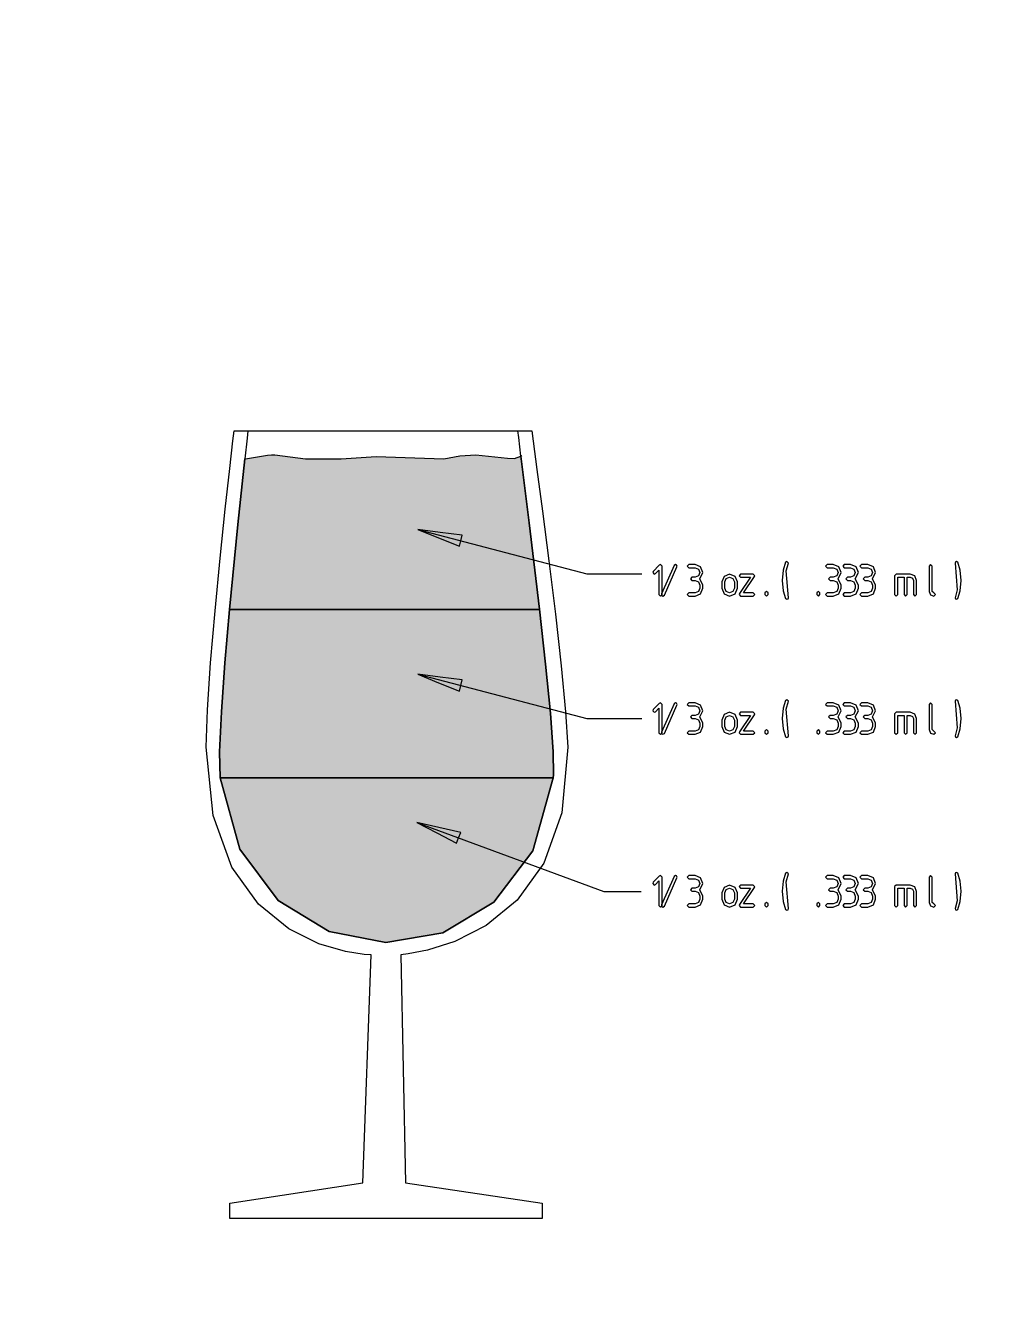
# Model space of a CAD drawing. Header units: metres. Extents: x 0 to 16.5, y 0 to 11.5.
# Drawn here: x 9.955 to 11.524, y 2.163 to 4.237 of the extents above; entities that cross this region are included whole.
import ezdxf

# ---------------------------------------------------------------- set-up
doc = ezdxf.new("R2010")
doc.units = ezdxf.units.M
for name, color, linetype in [('creme de yvette', 171, 'Continuous'), ('fresh cream', 141, 'Continuous'), ('grenadine', 40, 'Continuous'), ('tonic', 63, 'Continuous')]:
    doc.layers.add(name, color=color, linetype=linetype)

msp = doc.modelspace()

# ---------------------------------------------------------------- hatches: boundary and pattern name
h = msp.add_hatch()
h.set_pattern_fill('AR-CONC', color=256, scale=0.0007, style=0)
h.set_pattern_definition([(50, (2.31049, 0.84261), (0.1275293, -0.0111574), [0.013335, -0.146685]), (355, (2.31049, 0.84261), (-0.02467, 0.1337397), [0.010668, -0.117348]), (100.451, (2.32112, 0.84168), (0.1028598, 0.1225817), [0.011333, -0.124663]), (46.1842, (2.31049, 0.87817), (0.1897553, -0.0294296), [0.0200025, -0.2200275]), (96.6356, (2.3263, 0.87572), (0.166183, 0.173198), [0.0169995, -0.1869945]), (351.184, (2.31049, 0.87817), (0.1661832, 0.1731976), [0.016002, -0.176022]), (21, (2.32827, 0.86928), (0.1061304, -0.0715859), [0.013335, -0.146685]), (326, (2.32827, 0.86928), (0.0432614, 0.1289316), [0.010668, -0.117348]), (71.4514, (2.33711, 0.86332), (0.1493915, 0.057346), [0.011333, -0.124663]), (37.5, (2.31049, 0.84261), (0.00216202, 0.05918853), [0, -0.1159256, 0, -0.119126, 0, -0.1177925]), (7.5, (2.31049, 0.84261), (0.04677376, 0.0701264), [0, -0.0679196, 0, -0.1132586, 0, -0.0448945]), (327.5, (2.27084, 0.84261), (0.09491342, -0.00401012), [0, -0.04445, 0, -0.138684, 0, -0.184023]), (317.5, (2.25306, 0.84261), (0.1036904, 0.01779854), [0, -0.057785, 0, -0.0921004, 0, -0.130683])])
h.paths.add_polyline_path([(13.8208, 3.7266), (13.4233, 3.7266), (13.4233, 3.5566), (13.8208, 3.5566)])
h.paths.add_polyline_path([(3.0762, 1.2703), (3.0756, 1.2705), (3.0569, 1.2658), (3.0362, 1.2666), (2.949, 1.2715), (2.9053, 1.2699), (2.8613, 1.2652), (2.6755, 1.2691), (2.5787, 1.265), (2.481, 1.2652), (2.3964, 1.2718), (2.383, 1.2726), (2.3695, 1.2734), (2.3492, 1.2718), (2.3159, 1.2652), (2.3105, 1.2644), (2.373, 0.8426), (2.4879, 0.8426), (2.4444, 0.8844), (2.4768, 1.0338), (2.6259, 1.0745), (2.5902, 0.9283), (2.6609, 0.8602), (2.7675, 0.9261), (2.9002, 0.847), (2.9002, 0.8426), (3.0065, 0.8426)])
h.paths.add_polyline_path([(2.4649, 0.9893), (2.4299, 0.9981), (2.3948, 1.0069), (2.3983, 1.0156), (2.4017, 1.0242), (2.4333, 1.0068)], flags=16)
edge = h.paths.add_edge_path()
edge.add_line((7.1649, 3.5007), (7.1955, 3.5073))
edge.add_line((7.1955, 3.5073), (7.2142, 3.5089))
edge.add_line((7.2142, 3.5089), (7.2267, 3.5081))
edge.add_line((7.2267, 3.5081), (7.239, 3.5073))
edge.add_line((7.239, 3.5073), (7.3169, 3.5007))
edge.add_line((7.3169, 3.5007), (7.4069, 3.5006))
edge.add_line((7.4069, 3.5006), (7.496, 3.5047))
edge.add_line((7.496, 3.5047), (7.667, 3.5007))
edge.add_line((7.667, 3.5007), (7.7075, 3.5054))
edge.add_line((7.7075, 3.5054), (7.7479, 3.507))
edge.add_line((7.7479, 3.507), (7.8282, 3.5021))
edge.add_line((7.8282, 3.5021), (7.8461, 3.5014))
edge.add_line((7.8461, 3.5014), (7.8629, 3.5051))
edge.add_line((7.8629, 3.5051), (7.8643, 3.5061))
at = {"layer": 'creme de yvette'}
h = msp.add_hatch(dxfattribs=at)
h.set_pattern_fill('ZIGZAG', color=256, scale=0.0085, style=0)
h.set_pattern_definition([(0, (19.297274, 6.429678), (0.0269875, 0.0269875), [0.0269875, -0.0269875]), (90, (19.324261, 6.429678), (-0.0269875, 0.0269875), [0.0269875, -0.0269875])])
h.paths.add_polyline_path([(10.6548, 3.4083), (10.6526, 3.3996), (10.619, 3.413), (10.5855, 3.4264), (10.6214, 3.422), (10.6572, 3.4176), (10.6548, 3.4083), (10.772, 3.3776), (10.7649, 3.4374), (10.7516, 3.5443), (10.7413, 3.5407), (10.7298, 3.5415), (10.6788, 3.5464), (10.6532, 3.5448), (10.6276, 3.5401), (10.5189, 3.5441), (10.4622, 3.54), (10.405, 3.5401), (10.3556, 3.5467), (10.3504, 3.5467), (10.3438, 3.5459), (10.3313, 3.5439), (10.3085, 3.5401), (10.3074, 3.5402), (10.2963, 3.4344), (10.2831, 3.2981), (10.7805, 3.2981), (10.7815, 3.2983), (10.772, 3.3776)])
h.paths.add_polyline_path([(10.6548, 3.4083), (10.5855, 3.4264), (10.619, 3.413), (10.6526, 3.3996)], flags=17)
h.paths.add_polyline_path([(10.6572, 3.4176), (10.6214, 3.422), (10.5855, 3.4264), (10.6548, 3.4083), (10.6549, 3.4086)], flags=17)
h.paths.add_polyline_path([(15.4997, 7.7724), (15.1024, 7.7724), (15.1024, 7.6024), (15.4997, 7.6024)])
h.paths.add_polyline_path([(9.1256, 3.1245), (9.1237, 3.1155), (9.0896, 3.1271), (9.0554, 3.1387), (9.0914, 3.1362), (9.1274, 3.1338), (9.1256, 3.1245), (9.2534, 3.0986), (9.2468, 3.1721), (8.7243, 3.1721), (8.72, 3.1006), (8.7189, 3.0466), (9.2562, 3.0466), (9.2534, 3.0984), (9.2534, 3.0986)])
h.paths.add_polyline_path([(9.1274, 3.1338), (9.0914, 3.1362), (9.0554, 3.1387), (9.1256, 3.1245), (9.1257, 3.1246)], flags=17)
h.paths.add_polyline_path([(9.1256, 3.1245), (9.0554, 3.1387), (9.0896, 3.1271), (9.1237, 3.1155)], flags=17)
at = {"layer": 'fresh cream'}
h = msp.add_hatch(dxfattribs=at)
h.set_pattern_fill('ZIGZAG', color=256, scale=0.01, angle=45, style=0)
h.set_pattern_definition([(45, (0.762912, 3.02701), (3e-18, 0.04490128), [0.03175, -0.03175]), (135, (0.785363, 3.04946), (-0.04490128, 3e-18), [0.03175, -0.03175])])
h.paths.add_polyline_path([(15.4997, 6.3445), (15.1024, 6.3445), (15.1024, 6.1745), (15.4997, 6.1745)])
h.paths.add_polyline_path([(10.6548, 3.1755), (10.6526, 3.1668), (10.619, 3.1802), (10.5855, 3.1937), (10.6214, 3.1893), (10.6572, 3.1848), (10.6548, 3.1755), (10.7982, 3.138), (10.7911, 3.2102), (10.7815, 3.2981), (10.2831, 3.2981), (10.2756, 3.212), (10.2699, 3.1333), (10.267, 3.0692), (10.2678, 3.027), (10.8034, 3.027), (10.804, 3.0322), (10.8036, 3.069), (10.7989, 3.131), (10.7982, 3.138)])
h.paths.add_polyline_path([(10.6548, 3.1755), (10.5855, 3.1937), (10.619, 3.1802), (10.6526, 3.1668)], flags=17)
h.paths.add_polyline_path([(10.6572, 3.1848), (10.6214, 3.1893), (10.5855, 3.1937), (10.6548, 3.1755), (10.6549, 3.1758)], flags=17)
h.paths.add_polyline_path([(1.0286, 5.5181), (1.0263, 5.5195), (0.9958, 5.5389), (1.0302, 5.528), (1.0353, 5.5264), (1.0871, 5.5911), (0.7629, 5.5911), (0.924, 5.3876)])
h.paths.add_polyline_path([(1.0302, 5.528), (0.9958, 5.5389), (1.0318, 5.5221), (1.0353, 5.5264)], flags=17)
h.paths.add_polyline_path([(0.9958, 5.5389), (1.0263, 5.5195), (1.0286, 5.5181), (1.0318, 5.5221)], flags=17)
h.paths.add_polyline_path([(9.0314, 10.2802), (8.7516, 10.2802), (8.8907, 10.1044), (8.9654, 10.1978), (8.9629, 10.1989), (8.9591, 10.1905), (8.9283, 10.2094), (8.8976, 10.2283), (8.9322, 10.2179), (8.9667, 10.2075), (8.9629, 10.1989), (8.9654, 10.1978)])
h.paths.add_polyline_path([(8.9667, 10.2075), (8.9322, 10.2179), (8.8976, 10.2283), (8.9629, 10.1989)], flags=17)
h.paths.add_polyline_path([(8.9629, 10.1989), (8.9667, 10.2075), (8.9322, 10.2179), (8.8976, 10.2283), (8.9283, 10.2094), (8.9591, 10.1905)], flags=17)
at = {"layer": 'grenadine'}
h = msp.add_hatch(dxfattribs=at)
h.set_pattern_fill('SQUARE', color=256, scale=0.0075, angle=45, style=0)
h.set_pattern_definition([(45, (20.76587, 6.019614), (-0.01683798, 0.01683798), [0.0238125, -0.0238125]), (135, (20.76587, 6.019614), (-0.01683798, -0.01683798), [0.0238125, -0.0238125])])
h.paths.add_polyline_path([(9.1738, 2.8426), (9.1148, 2.8644), (9.1115, 2.8556), (9.0795, 2.8724), (9.0476, 2.8892), (9.0828, 2.8811), (9.118, 2.8731), (9.1148, 2.8644), (9.1738, 2.8426), (9.182, 2.8496), (9.2261, 2.9182), (9.2238, 2.9182), (8.749, 2.9182), (8.7929, 2.8507), (8.8503, 2.8021), (8.9166, 2.7727), (8.9874, 2.7625), (9.0582, 2.7719), (9.1246, 2.8008)])
h.paths.add_polyline_path([(9.1148, 2.8644), (9.118, 2.8731), (9.0828, 2.8811), (9.0476, 2.8892), (9.0795, 2.8724), (9.1115, 2.8556)], flags=17)
h.paths.add_polyline_path([(9.118, 2.8731), (9.0828, 2.8811), (9.0476, 2.8892), (9.1148, 2.8644)], flags=16)
h.paths.add_polyline_path([(10.6513, 2.9308), (10.6513, 2.9307), (10.6481, 2.922), (10.6161, 2.9387), (10.5842, 2.9555), (10.6194, 2.9475), (10.6546, 2.9395), (10.6513, 2.9308), (10.7568, 2.8919), (10.7705, 2.91), (10.8034, 3.027), (10.2678, 3.027), (10.2997, 2.9126), (10.3614, 2.8301), (10.4429, 2.78), (10.5344, 2.7626), (10.6261, 2.7782), (10.7081, 2.8273), (10.7568, 2.8919)])
h.paths.add_polyline_path([(10.6513, 2.9308), (10.5842, 2.9555), (10.6161, 2.9387), (10.6481, 2.922)], flags=17)
h.paths.add_polyline_path([(10.6194, 2.9475), (10.5842, 2.9555), (10.6513, 2.9308), (10.6546, 2.9395)], flags=17)
h.paths.add_polyline_path([(12.4804, 3.3315), (12.4783, 3.397), (11.7778, 3.397), (11.7764, 3.3348), (11.7757, 3.2805), (11.776, 3.2368), (11.7774, 3.2059), (11.7805, 3.1792), (12.4771, 3.1792), (12.4806, 3.2062), (12.4817, 3.233), (12.4816, 3.2735), (12.467, 3.2801), (12.4632, 3.2717), (12.4324, 3.2906), (12.4017, 3.3095), (12.4362, 3.2991), (12.4708, 3.2886), (12.467, 3.2801), (12.4816, 3.2735), (12.4816, 3.2758)])
h.paths.add_polyline_path([(12.4362, 3.2991), (12.4017, 3.3095), (12.467, 3.2801), (12.4708, 3.2886)], flags=16)
h.paths.add_polyline_path([(12.4708, 3.2886), (12.4362, 3.2991), (12.4017, 3.3095), (12.4324, 3.2906), (12.4632, 3.2717), (12.467, 3.2801)], flags=17)
h.paths.add_polyline_path([(13.8208, 8.0104), (13.4233, 8.0104), (13.4233, 7.8404), (13.8208, 7.8404)])
at = {"layer": 'tonic'}
h = msp.add_hatch(dxfattribs=at)
h.set_pattern_fill('TRIANG', color=256, scale=0.01, angle=135, style=0)
h.set_pattern_definition([(195, (15.931805, 4.46975), (-0.0246525, -0.0920044), [0.047625, -0.047625]), (255, (15.931805, 4.46975), (0.0673519, -0.0673519), [0.047625, -0.047625]), (135, (15.91948, 4.42374), (-0.0920044, -0.0246525), [0.047625, -0.047625])])
h.paths.add_polyline_path([(13.8208, 3.7266), (13.4233, 3.7266), (13.4233, 3.5566), (13.8208, 3.5566)])
h.paths.add_polyline_path([(3.0762, 1.2703), (3.0756, 1.2705), (3.0569, 1.2658), (3.0362, 1.2666), (2.949, 1.2715), (2.9053, 1.2699), (2.8613, 1.2652), (2.6755, 1.2691), (2.5787, 1.265), (2.481, 1.2652), (2.3964, 1.2718), (2.383, 1.2726), (2.3695, 1.2734), (2.3492, 1.2718), (2.3159, 1.2652), (2.3105, 1.2644), (2.373, 0.8426), (2.4879, 0.8426), (2.4444, 0.8844), (2.4768, 1.0338), (2.6259, 1.0745), (2.5902, 0.9283), (2.6609, 0.8602), (2.7675, 0.9261), (2.9002, 0.847), (2.9002, 0.8426), (3.0065, 0.8426)])
h.paths.add_polyline_path([(2.4649, 0.9893), (2.4299, 0.9981), (2.3948, 1.0069), (2.3983, 1.0156), (2.4017, 1.0242), (2.4333, 1.0068)], flags=16)
h.paths.add_polyline_path([(2.6259, 1.0745), (2.4768, 1.0338), (2.4444, 0.8844), (2.5902, 0.9283)], flags=17)
h.paths.add_polyline_path([(2.5902, 0.9283), (2.4444, 0.8844), (2.4879, 0.8426), (2.6374, 0.8426), (2.6374, 0.8457), (2.6609, 0.8602)], flags=17)
h.paths.add_polyline_path([(2.6609, 0.8602), (2.6374, 0.8457), (2.6429, 0.8426), (2.6792, 0.8426)], flags=17)
h.paths.add_polyline_path([(2.7252, 0.9), (2.6609, 0.8602), (2.6792, 0.8426), (2.7112, 0.8426)], flags=17)
h.paths.add_polyline_path([(2.7675, 0.9261), (2.7252, 0.9), (2.7112, 0.8426), (2.8928, 0.8426), (2.9002, 0.847)], flags=17)
h.paths.add_polyline_path([(2.3983, 1.0156), (2.3948, 1.0069), (2.4299, 0.9981), (2.4649, 0.9893)], flags=0)
h.paths.add_polyline_path([(2.4017, 1.0242), (2.3983, 1.0156), (2.4649, 0.9893), (2.4333, 1.0068)], flags=0)
edge = h.paths.add_edge_path()
edge.add_line((7.8114, 2.8493), (7.8629, 3.5051))
edge.add_line((7.8629, 3.5051), (7.8651, 3.5332))
edge.add_line((7.2046, 2.8492), (7.8114, 2.8492))
edge.add_line((7.8114, 2.8492), (7.8116, 2.8492))
edge.add_line((7.1607, 3.5332), (7.1628, 3.5005))
edge.add_line((7.1628, 3.5005), (7.2046, 2.8492))
edge.add_line((7.1649, 3.5007), (7.1955, 3.5073))
edge.add_line((7.1955, 3.5073), (7.2142, 3.5089))
edge.add_line((7.2142, 3.5089), (7.2267, 3.5081))
edge.add_line((7.2267, 3.5081), (7.239, 3.5073))
edge.add_line((7.239, 3.5073), (7.3169, 3.5007))
edge.add_line((7.3169, 3.5007), (7.4069, 3.5006))
edge.add_line((7.4069, 3.5006), (7.496, 3.5047))
edge.add_line((7.496, 3.5047), (7.667, 3.5007))
edge.add_line((7.667, 3.5007), (7.7075, 3.5054))
edge.add_line((7.7075, 3.5054), (7.7479, 3.507))
edge.add_line((7.7479, 3.507), (7.8282, 3.5021))
edge.add_line((7.8282, 3.5021), (7.8461, 3.5014))
edge.add_line((7.8461, 3.5014), (7.8629, 3.5051))
edge.add_line((7.8629, 3.5051), (7.8643, 3.5061))

# ---------------------------------------------------------------- linework, layer by layer
for points in [[(10.7465, 3.5853), (10.7688, 3.5853), (10.7711, 3.5684), (10.7773, 3.5228), (10.7862, 3.4562), (10.7964, 3.3763), (10.8069, 3.2906), (10.8162, 3.2071), (10.8232, 3.1332), (10.8267, 3.0768), (10.8175, 2.9707), (10.7883, 2.8898), (10.7454, 2.8307), (10.6956, 2.7899), (10.6453, 2.7642), (10.6013, 2.75), (10.57, 2.744), (10.5582, 2.7427), (10.5657, 2.376), (10.7855, 2.3433), (10.7855, 2.3184), (10.2836, 2.3184), (10.2836, 2.3433), (10.4971, 2.376), (10.5108, 2.7427), (10.4993, 2.7434), (10.4693, 2.7479), (10.4268, 2.7603), (10.3781, 2.7844), (10.3294, 2.8243), (10.2869, 2.8836), (10.2568, 2.9665), (10.2454, 3.0768), (10.2473, 3.1367), (10.2524, 3.2122), (10.2596, 3.296), (10.2678, 3.3807), (10.276, 3.4594), (10.2832, 3.5245), (10.2882, 3.5689), (10.2902, 3.5853), (10.3124, 3.5853), (10.7465, 3.5853)], [(10.7815, 3.2983), (10.7805, 3.2981), (10.2831, 3.2981), (10.2963, 3.4344), (10.3074, 3.5402), (10.3085, 3.5401), (10.3313, 3.5439), (10.3438, 3.5459), (10.3504, 3.5467), (10.3556, 3.5467), (10.405, 3.5401), (10.4622, 3.54), (10.5189, 3.5441), (10.6276, 3.5401), (10.6532, 3.5448), (10.6788, 3.5464), (10.7298, 3.5415), (10.7413, 3.5407), (10.7516, 3.5443), (10.7649, 3.4374), (10.7815, 3.2983)], [(10.6549, 3.4086), (10.6572, 3.4176), (10.6214, 3.422), (10.5855, 3.4264), (10.619, 3.413), (10.6526, 3.3996), (10.6549, 3.4086)], [(10.6549, 3.4086), (10.6572, 3.4176), (10.6214, 3.422), (10.5855, 3.4264), (10.619, 3.413), (10.6526, 3.3996), (10.6549, 3.4086)], [(10.9735, 3.3219), (10.976, 3.3194), (10.9785, 3.3219), (10.9785, 3.3675), (10.976, 3.3701), (10.974, 3.369), (10.9641, 3.3592), (10.9634, 3.3573), (10.9659, 3.3548), (10.9677, 3.3556), (10.9735, 3.3614), (10.9735, 3.3219)], [(10.978, 3.3202), (10.9798, 3.3194), (10.9821, 3.3209), (11.0023, 3.3665), (11.0025, 3.3675), (11.0018, 3.3694), (11, 3.3701), (10.9977, 3.3685), (10.9775, 3.323), (10.9773, 3.3219), (10.978, 3.3202)], [(11.0369, 3.3426), (11.0392, 3.3372), (11.0392, 3.3321), (11.0369, 3.3267), (11.0315, 3.3245), (11.0214, 3.3245), (11.0189, 3.3219), (11.0214, 3.3194), (11.0315, 3.3194), (11.0405, 3.3231), (11.0442, 3.3321), (11.0442, 3.3372), (11.0392, 3.3473), (11.0442, 3.3574), (11.0405, 3.3664), (11.0315, 3.3701), (11.0214, 3.3701), (11.0189, 3.3675), (11.0214, 3.365), (11.0315, 3.365), (11.0369, 3.3628), (11.0392, 3.3574), (11.0369, 3.352), (11.0316, 3.3498), (11.0265, 3.3498), (11.024, 3.3473), (11.0265, 3.3448), (11.0316, 3.3448), (11.0369, 3.3426)], [(11.1782, 3.3599), (11.1818, 3.3726), (11.1792, 3.3751), (11.1771, 3.3739), (11.1733, 3.3613), (11.1717, 3.3448), (11.1733, 3.3282), (11.1771, 3.3156), (11.1792, 3.3144), (11.181, 3.3152), (11.1818, 3.3169), (11.1782, 3.3599)], [(11.2592, 3.3426), (11.2614, 3.3372), (11.2614, 3.3321), (11.2592, 3.3267), (11.2538, 3.3245), (11.2437, 3.3245), (11.2412, 3.3219), (11.2437, 3.3194), (11.2538, 3.3194), (11.2627, 3.3231), (11.2664, 3.3321), (11.2664, 3.3372), (11.2614, 3.3473), (11.2664, 3.3574), (11.2627, 3.3664), (11.2538, 3.3701), (11.2437, 3.3701), (11.2412, 3.3675), (11.2437, 3.365), (11.2538, 3.365), (11.2592, 3.3628), (11.2614, 3.3574), (11.2592, 3.352), (11.2538, 3.3498), (11.2487, 3.3498), (11.2462, 3.3473), (11.2487, 3.3448), (11.2538, 3.3448), (11.2592, 3.3426)], [(11.2869, 3.3426), (11.2892, 3.3372), (11.2892, 3.3321), (11.2869, 3.3267), (11.2815, 3.3245), (11.2714, 3.3245), (11.2689, 3.3219), (11.2714, 3.3194), (11.2815, 3.3194), (11.2905, 3.3231), (11.2942, 3.3321), (11.2942, 3.3372), (11.2892, 3.3473), (11.2942, 3.3574), (11.2905, 3.3664), (11.2815, 3.3701), (11.2714, 3.3701), (11.2689, 3.3675), (11.2714, 3.365), (11.2815, 3.365), (11.2869, 3.3628), (11.2892, 3.3574), (11.2869, 3.352), (11.2816, 3.3498), (11.2765, 3.3498), (11.274, 3.3473), (11.2765, 3.3448), (11.2816, 3.3448), (11.2869, 3.3426)], [(11.3147, 3.3426), (11.3169, 3.3372), (11.3169, 3.3321), (11.3147, 3.3267), (11.3093, 3.3245), (11.2992, 3.3245), (11.2967, 3.3219), (11.2992, 3.3194), (11.3093, 3.3194), (11.3183, 3.3231), (11.3219, 3.3321), (11.3219, 3.3372), (11.3169, 3.3473), (11.3219, 3.3574), (11.3183, 3.3664), (11.3093, 3.3701), (11.2992, 3.3701), (11.2967, 3.3675), (11.2992, 3.365), (11.3093, 3.365), (11.3147, 3.3628), (11.3169, 3.3574), (11.3147, 3.352), (11.3094, 3.3498), (11.3043, 3.3498), (11.3018, 3.3473), (11.3043, 3.3448), (11.3094, 3.3448), (11.3147, 3.3426)], [(11.4078, 3.327), (11.4099, 3.3215), (11.4154, 3.3194), (11.4179, 3.3219), (11.4153, 3.3245), (11.4128, 3.327), (11.4128, 3.3675), (11.4103, 3.3701), (11.4078, 3.3675), (11.4078, 3.327)], [(11.4531, 3.3296), (11.4495, 3.3169), (11.4503, 3.3152), (11.452, 3.3144), (11.4542, 3.3156), (11.458, 3.3282), (11.4596, 3.3448), (11.458, 3.3613), (11.4542, 3.3739), (11.452, 3.3751), (11.4503, 3.3743), (11.4495, 3.3726), (11.4531, 3.3296)], [(11.0782, 3.3231), (11.0871, 3.3194), (11.096, 3.3231), (11.0997, 3.3321), (11.0997, 3.3422), (11.096, 3.3511), (11.0871, 3.3548), (11.0782, 3.3511), (11.0745, 3.3422), (11.0745, 3.3321), (11.0782, 3.3231)], [(11.0925, 3.3267), (11.0871, 3.3245), (11.0817, 3.3267), (11.0795, 3.3321), (11.0795, 3.3422), (11.0817, 3.3476), (11.0871, 3.3498), (11.0925, 3.3476), (11.0947, 3.3422), (11.0947, 3.3321), (11.0925, 3.3267)], [(11.1028, 3.3235), (11.1023, 3.3219), (11.1048, 3.3194), (11.125, 3.3194), (11.1275, 3.3219), (11.125, 3.3245), (11.1095, 3.3245), (11.1271, 3.3508), (11.1275, 3.3522), (11.125, 3.3548), (11.1048, 3.3548), (11.1023, 3.3523), (11.1048, 3.3498), (11.1204, 3.3498), (11.1028, 3.3235)], [(11.3523, 3.3523), (11.3523, 3.3219), (11.3548, 3.3194), (11.3574, 3.3219), (11.3574, 3.3498), (11.3675, 3.3498), (11.3675, 3.3219), (11.37, 3.3194), (11.3725, 3.3219), (11.3725, 3.3498), (11.3776, 3.3498), (11.3811, 3.3483), (11.3826, 3.3448), (11.3826, 3.3219), (11.3851, 3.3194), (11.3876, 3.3219), (11.3876, 3.3447), (11.3847, 3.3519), (11.3775, 3.3548), (11.3548, 3.3548), (11.3523, 3.3523)], [(11.1439, 3.3219), (11.1464, 3.3194), (11.1489, 3.3219), (11.1489, 3.3245), (11.1464, 3.327), (11.1439, 3.3245), (11.1439, 3.3219)], [(11.2273, 3.3219), (11.2298, 3.3194), (11.2323, 3.3219), (11.2323, 3.3245), (11.2298, 3.327), (11.2273, 3.3245), (11.2273, 3.3219)], [(10.7815, 3.2983), (10.7911, 3.2102), (10.7989, 3.131), (10.8036, 3.069), (10.804, 3.0322), (10.8034, 3.027), (10.2678, 3.027), (10.267, 3.0692), (10.2699, 3.1333), (10.2756, 3.212), (10.2831, 3.2981), (10.7805, 3.2981), (10.7815, 3.2983)], [(10.6549, 3.1758), (10.6572, 3.1848), (10.6214, 3.1893), (10.5855, 3.1937), (10.619, 3.1802), (10.6526, 3.1668), (10.6549, 3.1758)], [(10.6549, 3.1758), (10.6572, 3.1848), (10.6214, 3.1893), (10.5855, 3.1937), (10.619, 3.1802), (10.6526, 3.1668), (10.6549, 3.1758)], [(11.1782, 3.1377), (11.1818, 3.1503), (11.1792, 3.1528), (11.1771, 3.1517), (11.1733, 3.1391), (11.1717, 3.1226), (11.1733, 3.106), (11.1771, 3.0934), (11.1792, 3.0922), (11.181, 3.093), (11.1818, 3.0947), (11.1782, 3.1377)], [(11.4531, 3.1074), (11.4495, 3.0947), (11.4503, 3.093), (11.452, 3.0922), (11.4542, 3.0934), (11.458, 3.106), (11.4596, 3.1226), (11.458, 3.1391), (11.4542, 3.1517), (11.452, 3.1528), (11.4503, 3.1521), (11.4495, 3.1503), (11.4531, 3.1074)], [(10.9735, 3.0997), (10.976, 3.0972), (10.9785, 3.0997), (10.9785, 3.1453), (10.976, 3.1479), (10.974, 3.1468), (10.9641, 3.1369), (10.9634, 3.1351), (10.9659, 3.1326), (10.9677, 3.1334), (10.9735, 3.1392), (10.9735, 3.0997)], [(10.978, 3.098), (10.9798, 3.0972), (10.9821, 3.0987), (11.0023, 3.1443), (11.0025, 3.1453), (11.0018, 3.1471), (11, 3.1479), (10.9977, 3.1463), (10.9775, 3.1008), (10.9773, 3.0997), (10.978, 3.098)], [(11.0369, 3.1204), (11.0392, 3.115), (11.0392, 3.1099), (11.0369, 3.1044), (11.0315, 3.1023), (11.0214, 3.1023), (11.0189, 3.0997), (11.0214, 3.0972), (11.0315, 3.0972), (11.0405, 3.1009), (11.0442, 3.1099), (11.0442, 3.115), (11.0392, 3.1251), (11.0442, 3.1352), (11.0405, 3.1441), (11.0315, 3.1479), (11.0214, 3.1479), (11.0189, 3.1453), (11.0214, 3.1428), (11.0315, 3.1428), (11.0369, 3.1406), (11.0392, 3.1352), (11.0369, 3.1298), (11.0316, 3.1276), (11.0265, 3.1276), (11.024, 3.1251), (11.0265, 3.1226), (11.0316, 3.1226), (11.0369, 3.1204)], [(11.0782, 3.1009), (11.0871, 3.0972), (11.096, 3.1009), (11.0997, 3.1099), (11.0997, 3.12), (11.096, 3.1289), (11.0871, 3.1326), (11.0782, 3.1289), (11.0745, 3.12), (11.0745, 3.1099), (11.0782, 3.1009)], [(11.1028, 3.1012), (11.1023, 3.0997), (11.1048, 3.0972), (11.125, 3.0972), (11.1275, 3.0997), (11.125, 3.1023), (11.1095, 3.1023), (11.1271, 3.1285), (11.1275, 3.13), (11.125, 3.1326), (11.1048, 3.1326), (11.1023, 3.1301), (11.1048, 3.1276), (11.1204, 3.1276), (11.1028, 3.1012)], [(11.2592, 3.1204), (11.2614, 3.115), (11.2614, 3.1099), (11.2592, 3.1044), (11.2538, 3.1023), (11.2437, 3.1023), (11.2412, 3.0997), (11.2437, 3.0972), (11.2538, 3.0972), (11.2627, 3.1009), (11.2664, 3.1099), (11.2664, 3.115), (11.2614, 3.1251), (11.2664, 3.1352), (11.2627, 3.1441), (11.2538, 3.1479), (11.2437, 3.1479), (11.2412, 3.1453), (11.2437, 3.1428), (11.2538, 3.1428), (11.2592, 3.1406), (11.2614, 3.1352), (11.2592, 3.1298), (11.2538, 3.1276), (11.2487, 3.1276), (11.2462, 3.1251), (11.2487, 3.1226), (11.2538, 3.1226), (11.2592, 3.1204)], [(11.2869, 3.1204), (11.2892, 3.115), (11.2892, 3.1099), (11.2869, 3.1044), (11.2815, 3.1023), (11.2714, 3.1023), (11.2689, 3.0997), (11.2714, 3.0972), (11.2815, 3.0972), (11.2905, 3.1009), (11.2942, 3.1099), (11.2942, 3.115), (11.2892, 3.1251), (11.2942, 3.1352), (11.2905, 3.1441), (11.2815, 3.1479), (11.2714, 3.1479), (11.2689, 3.1453), (11.2714, 3.1428), (11.2815, 3.1428), (11.2869, 3.1406), (11.2892, 3.1352), (11.2869, 3.1298), (11.2816, 3.1276), (11.2765, 3.1276), (11.274, 3.1251), (11.2765, 3.1226), (11.2816, 3.1226), (11.2869, 3.1204)], [(11.3147, 3.1204), (11.3169, 3.115), (11.3169, 3.1099), (11.3147, 3.1044), (11.3093, 3.1023), (11.2992, 3.1023), (11.2967, 3.0997), (11.2992, 3.0972), (11.3093, 3.0972), (11.3183, 3.1009), (11.3219, 3.1099), (11.3219, 3.115), (11.3169, 3.1251), (11.3219, 3.1352), (11.3183, 3.1441), (11.3093, 3.1479), (11.2992, 3.1479), (11.2967, 3.1453), (11.2992, 3.1428), (11.3093, 3.1428), (11.3147, 3.1406), (11.3169, 3.1352), (11.3147, 3.1298), (11.3094, 3.1276), (11.3043, 3.1276), (11.3018, 3.1251), (11.3043, 3.1226), (11.3094, 3.1226), (11.3147, 3.1204)], [(11.3523, 3.1301), (11.3523, 3.0997), (11.3548, 3.0972), (11.3574, 3.0997), (11.3574, 3.1276), (11.3675, 3.1276), (11.3675, 3.0997), (11.37, 3.0972), (11.3725, 3.0997), (11.3725, 3.1276), (11.3776, 3.1276), (11.3811, 3.1261), (11.3826, 3.1226), (11.3826, 3.0997), (11.3851, 3.0972), (11.3876, 3.0997), (11.3876, 3.1225), (11.3847, 3.1297), (11.3775, 3.1326), (11.3548, 3.1326), (11.3523, 3.1301)], [(11.4078, 3.1048), (11.4099, 3.0993), (11.4154, 3.0972), (11.4179, 3.0997), (11.4153, 3.1023), (11.4128, 3.1048), (11.4128, 3.1453), (11.4103, 3.1479), (11.4078, 3.1453), (11.4078, 3.1048)], [(11.0925, 3.1044), (11.0871, 3.1023), (11.0817, 3.1044), (11.0795, 3.1099), (11.0795, 3.12), (11.0817, 3.1254), (11.0871, 3.1276), (11.0925, 3.1254), (11.0947, 3.12), (11.0947, 3.1099), (11.0925, 3.1044)], [(11.1439, 3.0997), (11.1464, 3.0972), (11.1489, 3.0997), (11.1489, 3.1023), (11.1464, 3.1048), (11.1439, 3.1023), (11.1439, 3.0997)], [(11.2273, 3.0997), (11.2298, 3.0972), (11.2323, 3.0997), (11.2323, 3.1023), (11.2298, 3.1048), (11.2273, 3.1023), (11.2273, 3.0997)], [(10.2678, 3.027), (10.8034, 3.027), (10.7705, 2.91), (10.7081, 2.8273), (10.6261, 2.7782), (10.5344, 2.7626), (10.4429, 2.78), (10.3614, 2.8301), (10.2997, 2.9126), (10.2678, 3.027)], [(10.6513, 2.9307), (10.6546, 2.9395), (10.6194, 2.9475), (10.5842, 2.9555), (10.6161, 2.9387), (10.6481, 2.922), (10.6513, 2.9307)], [(10.6513, 2.9307), (10.6546, 2.9395), (10.6194, 2.9475), (10.5842, 2.9555), (10.6161, 2.9387), (10.6481, 2.922), (10.6513, 2.9307)], [(10.9735, 2.8219), (10.976, 2.8194), (10.9785, 2.8219), (10.9785, 2.8675), (10.976, 2.8701), (10.974, 2.869), (10.9641, 2.8592), (10.9634, 2.8573), (10.9659, 2.8548), (10.9677, 2.8556), (10.9735, 2.8614), (10.9735, 2.8219)], [(10.978, 2.8202), (10.9798, 2.8194), (10.9821, 2.8209), (11.0023, 2.8665), (11.0025, 2.8675), (11.0018, 2.8694), (11, 2.8701), (10.9977, 2.8685), (10.9775, 2.823), (10.9773, 2.8219), (10.978, 2.8202)], [(11.0369, 2.8426), (11.0392, 2.8372), (11.0392, 2.8321), (11.0369, 2.8267), (11.0315, 2.8245), (11.0214, 2.8245), (11.0189, 2.8219), (11.0214, 2.8194), (11.0315, 2.8194), (11.0405, 2.8231), (11.0442, 2.8321), (11.0442, 2.8372), (11.0392, 2.8473), (11.0442, 2.8574), (11.0405, 2.8664), (11.0315, 2.8701), (11.0214, 2.8701), (11.0189, 2.8675), (11.0214, 2.865), (11.0315, 2.865), (11.0369, 2.8628), (11.0392, 2.8574), (11.0369, 2.852), (11.0316, 2.8498), (11.0265, 2.8498), (11.024, 2.8473), (11.0265, 2.8448), (11.0316, 2.8448), (11.0369, 2.8426)], [(11.1782, 2.8599), (11.1818, 2.8726), (11.1792, 2.8751), (11.1771, 2.8739), (11.1733, 2.8613), (11.1717, 2.8448), (11.1733, 2.8282), (11.1771, 2.8156), (11.1792, 2.8144), (11.181, 2.8152), (11.1818, 2.8169), (11.1782, 2.8599)], [(11.2592, 2.8426), (11.2614, 2.8372), (11.2614, 2.8321), (11.2592, 2.8267), (11.2538, 2.8245), (11.2437, 2.8245), (11.2412, 2.8219), (11.2437, 2.8194), (11.2538, 2.8194), (11.2627, 2.8231), (11.2664, 2.8321), (11.2664, 2.8372), (11.2614, 2.8473), (11.2664, 2.8574), (11.2627, 2.8664), (11.2538, 2.8701), (11.2437, 2.8701), (11.2412, 2.8675), (11.2437, 2.865), (11.2538, 2.865), (11.2592, 2.8628), (11.2614, 2.8574), (11.2592, 2.852), (11.2538, 2.8498), (11.2487, 2.8498), (11.2462, 2.8473), (11.2487, 2.8448), (11.2538, 2.8448), (11.2592, 2.8426)], [(11.2869, 2.8426), (11.2892, 2.8372), (11.2892, 2.8321), (11.2869, 2.8267), (11.2815, 2.8245), (11.2714, 2.8245), (11.2689, 2.8219), (11.2714, 2.8194), (11.2815, 2.8194), (11.2905, 2.8231), (11.2942, 2.8321), (11.2942, 2.8372), (11.2892, 2.8473), (11.2942, 2.8574), (11.2905, 2.8664), (11.2815, 2.8701), (11.2714, 2.8701), (11.2689, 2.8675), (11.2714, 2.865), (11.2815, 2.865), (11.2869, 2.8628), (11.2892, 2.8574), (11.2869, 2.852), (11.2816, 2.8498), (11.2765, 2.8498), (11.274, 2.8473), (11.2765, 2.8448), (11.2816, 2.8448), (11.2869, 2.8426)], [(11.3147, 2.8426), (11.3169, 2.8372), (11.3169, 2.8321), (11.3147, 2.8267), (11.3093, 2.8245), (11.2992, 2.8245), (11.2967, 2.8219), (11.2992, 2.8194), (11.3093, 2.8194), (11.3183, 2.8231), (11.3219, 2.8321), (11.3219, 2.8372), (11.3169, 2.8473), (11.3219, 2.8574), (11.3183, 2.8664), (11.3093, 2.8701), (11.2992, 2.8701), (11.2967, 2.8675), (11.2992, 2.865), (11.3093, 2.865), (11.3147, 2.8628), (11.3169, 2.8574), (11.3147, 2.852), (11.3094, 2.8498), (11.3043, 2.8498), (11.3018, 2.8473), (11.3043, 2.8448), (11.3094, 2.8448), (11.3147, 2.8426)], [(11.4078, 2.827), (11.4099, 2.8215), (11.4154, 2.8194), (11.4179, 2.8219), (11.4153, 2.8245), (11.4128, 2.827), (11.4128, 2.8675), (11.4103, 2.8701), (11.4078, 2.8675), (11.4078, 2.827)], [(11.4531, 2.8296), (11.4495, 2.8169), (11.4503, 2.8152), (11.452, 2.8144), (11.4542, 2.8156), (11.458, 2.8282), (11.4596, 2.8448), (11.458, 2.8613), (11.4542, 2.8739), (11.452, 2.8751), (11.4503, 2.8743), (11.4495, 2.8726), (11.4531, 2.8296)], [(11.0782, 2.8231), (11.0871, 2.8194), (11.096, 2.8231), (11.0997, 2.8321), (11.0997, 2.8422), (11.096, 2.8511), (11.0871, 2.8548), (11.0782, 2.8511), (11.0745, 2.8422), (11.0745, 2.8321), (11.0782, 2.8231)], [(11.0925, 2.8267), (11.0871, 2.8245), (11.0817, 2.8267), (11.0795, 2.8321), (11.0795, 2.8422), (11.0817, 2.8476), (11.0871, 2.8498), (11.0925, 2.8476), (11.0947, 2.8422), (11.0947, 2.8321), (11.0925, 2.8267)], [(11.1028, 2.8235), (11.1023, 2.8219), (11.1048, 2.8194), (11.125, 2.8194), (11.1275, 2.8219), (11.125, 2.8245), (11.1095, 2.8245), (11.1271, 2.8508), (11.1275, 2.8522), (11.125, 2.8548), (11.1048, 2.8548), (11.1023, 2.8523), (11.1048, 2.8498), (11.1204, 2.8498), (11.1028, 2.8235)], [(11.3523, 2.8523), (11.3523, 2.8219), (11.3548, 2.8194), (11.3574, 2.8219), (11.3574, 2.8498), (11.3675, 2.8498), (11.3675, 2.8219), (11.37, 2.8194), (11.3725, 2.8219), (11.3725, 2.8498), (11.3776, 2.8498), (11.3811, 2.8483), (11.3826, 2.8448), (11.3826, 2.8219), (11.3851, 2.8194), (11.3876, 2.8219), (11.3876, 2.8447), (11.3847, 2.8519), (11.3775, 2.8548), (11.3548, 2.8548), (11.3523, 2.8523)], [(11.1439, 2.8219), (11.1464, 2.8194), (11.1489, 2.8219), (11.1489, 2.8245), (11.1464, 2.827), (11.1439, 2.8245), (11.1439, 2.8219)], [(11.2273, 2.8219), (11.2298, 2.8194), (11.2323, 2.8219), (11.2323, 2.8245), (11.2298, 2.827), (11.2273, 2.8245), (11.2273, 2.8219)]]:
    msp.add_lwpolyline(points, close=True)
for points in [[(10.3124, 3.5853), (10.3111, 3.5734), (10.3074, 3.5402), (10.2963, 3.4344), (10.2831, 3.2981), (10.2756, 3.212), (10.2699, 3.1333), (10.267, 3.0692), (10.2678, 3.027), (10.2997, 2.9126), (10.3614, 2.8301), (10.4429, 2.78), (10.5344, 2.7626), (10.6261, 2.7782), (10.7081, 2.8273), (10.7705, 2.91), (10.8034, 3.027), (10.804, 3.0322), (10.8036, 3.069), (10.7989, 3.131), (10.7911, 3.2102), (10.7815, 3.2983), (10.7649, 3.4374), (10.7516, 3.5443), (10.7479, 3.5744), (10.7465, 3.5853)], [(10.3085, 3.5401), (10.3313, 3.5439), (10.3438, 3.5459), (10.3504, 3.5467), (10.3556, 3.5467), (10.405, 3.5401), (10.4622, 3.54), (10.5189, 3.5441), (10.6276, 3.5401), (10.6532, 3.5448), (10.6788, 3.5464), (10.7298, 3.5415), (10.7413, 3.5407), (10.7516, 3.5443), (10.7527, 3.5455)], [(10.5855, 3.4264), (10.8576, 3.3552), (10.9459, 3.3552)], [(10.2831, 3.2981), (10.7805, 3.2981)], [(10.5855, 3.1937), (10.8576, 3.1225), (10.9459, 3.1225)], [(10.2678, 3.027), (10.8034, 3.027), (10.8044, 3.027)], [(10.5842, 2.9555), (10.8849, 2.8446), (10.9448, 2.8446)]]:
    msp.add_lwpolyline(points)

doc.saveas('drawing.dxf')
